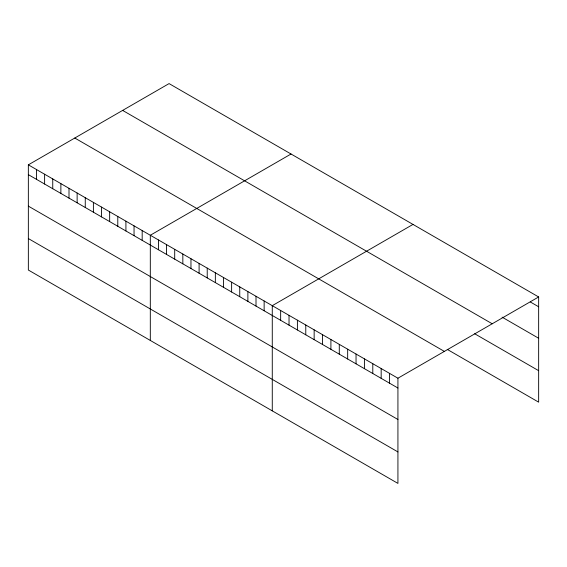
<?xml version="1.0" encoding="UTF-8"?>
<svg xmlns="http://www.w3.org/2000/svg" width="567" height="567" viewBox="0 0 567 567"><rect width="100%" height="100%" fill="white"/><g stroke="black" fill="none" stroke-linecap="round" stroke-linejoin="round"><path stroke-width="0.85" d="M28.35 164.841L397.928 378.21L397.928 483.403L28.35 270.034L28.35 164.841L169.072 83.597L538.65 296.966L538.65 402.159L447.264 349.4M291.034 154.004L150.312 235.255L150.312 340.448M412.996 224.419L272.273 305.663L272.273 410.862M397.928 378.21L538.65 296.966M530.273 301.935L538.65 306.775M502.093 317.144L538.65 338.251M122.635 110.402L492.213 323.778M474.678 333.75L538.65 370.683M74.787 138.029L444.365 351.405M28.35 174.643L397.928 388.019M28.35 206.126L397.928 419.495M28.35 238.558L397.928 451.927M389.55 373.377L389.55 383.186M381.173 368.543L381.173 378.345M372.795 363.702L372.795 373.511M364.418 358.868L364.418 368.67M356.041 354.028L356.041 363.837M347.663 349.194L347.663 359.003M339.286 344.36L339.286 354.162M330.908 339.52L330.908 349.329M322.531 334.686L322.531 344.488M314.153 329.845L314.153 339.654M305.776 325.011L305.776 334.821M297.406 320.178L297.406 329.98M289.028 315.337L289.028 325.146M280.651 310.503L280.651 320.305M264.137 300.971L264.137 310.78M256.008 296.279L256.008 306.081M247.878 291.587L247.878 301.389M239.749 286.888L239.749 296.697M231.62 282.196L231.62 291.998M223.49 277.504L223.49 287.306M215.354 272.805L215.354 282.614M207.224 268.113L207.224 277.915M199.095 263.421L199.095 273.223M190.966 258.722L190.966 268.531M182.836 254.03L182.836 263.832M174.7 249.338L174.7 259.14M166.57 244.639L166.57 254.448M158.441 239.947L158.441 249.749M142.182 230.556L142.182 240.365M134.046 225.864L134.046 235.674M125.917 221.173L125.917 230.975M117.787 216.474L117.787 226.283M109.658 211.782L109.658 221.591M101.528 207.09L101.528 216.892M93.399 202.391L93.399 212.2M85.263 197.699L85.263 207.508M77.133 193.007L77.133 202.809M69.004 188.308L69.004 198.117M60.875 183.616L60.875 193.425M52.745 178.924L52.745 188.726M44.609 174.225L44.609 184.034M36.479 169.533L36.479 179.342"/></g></svg>
